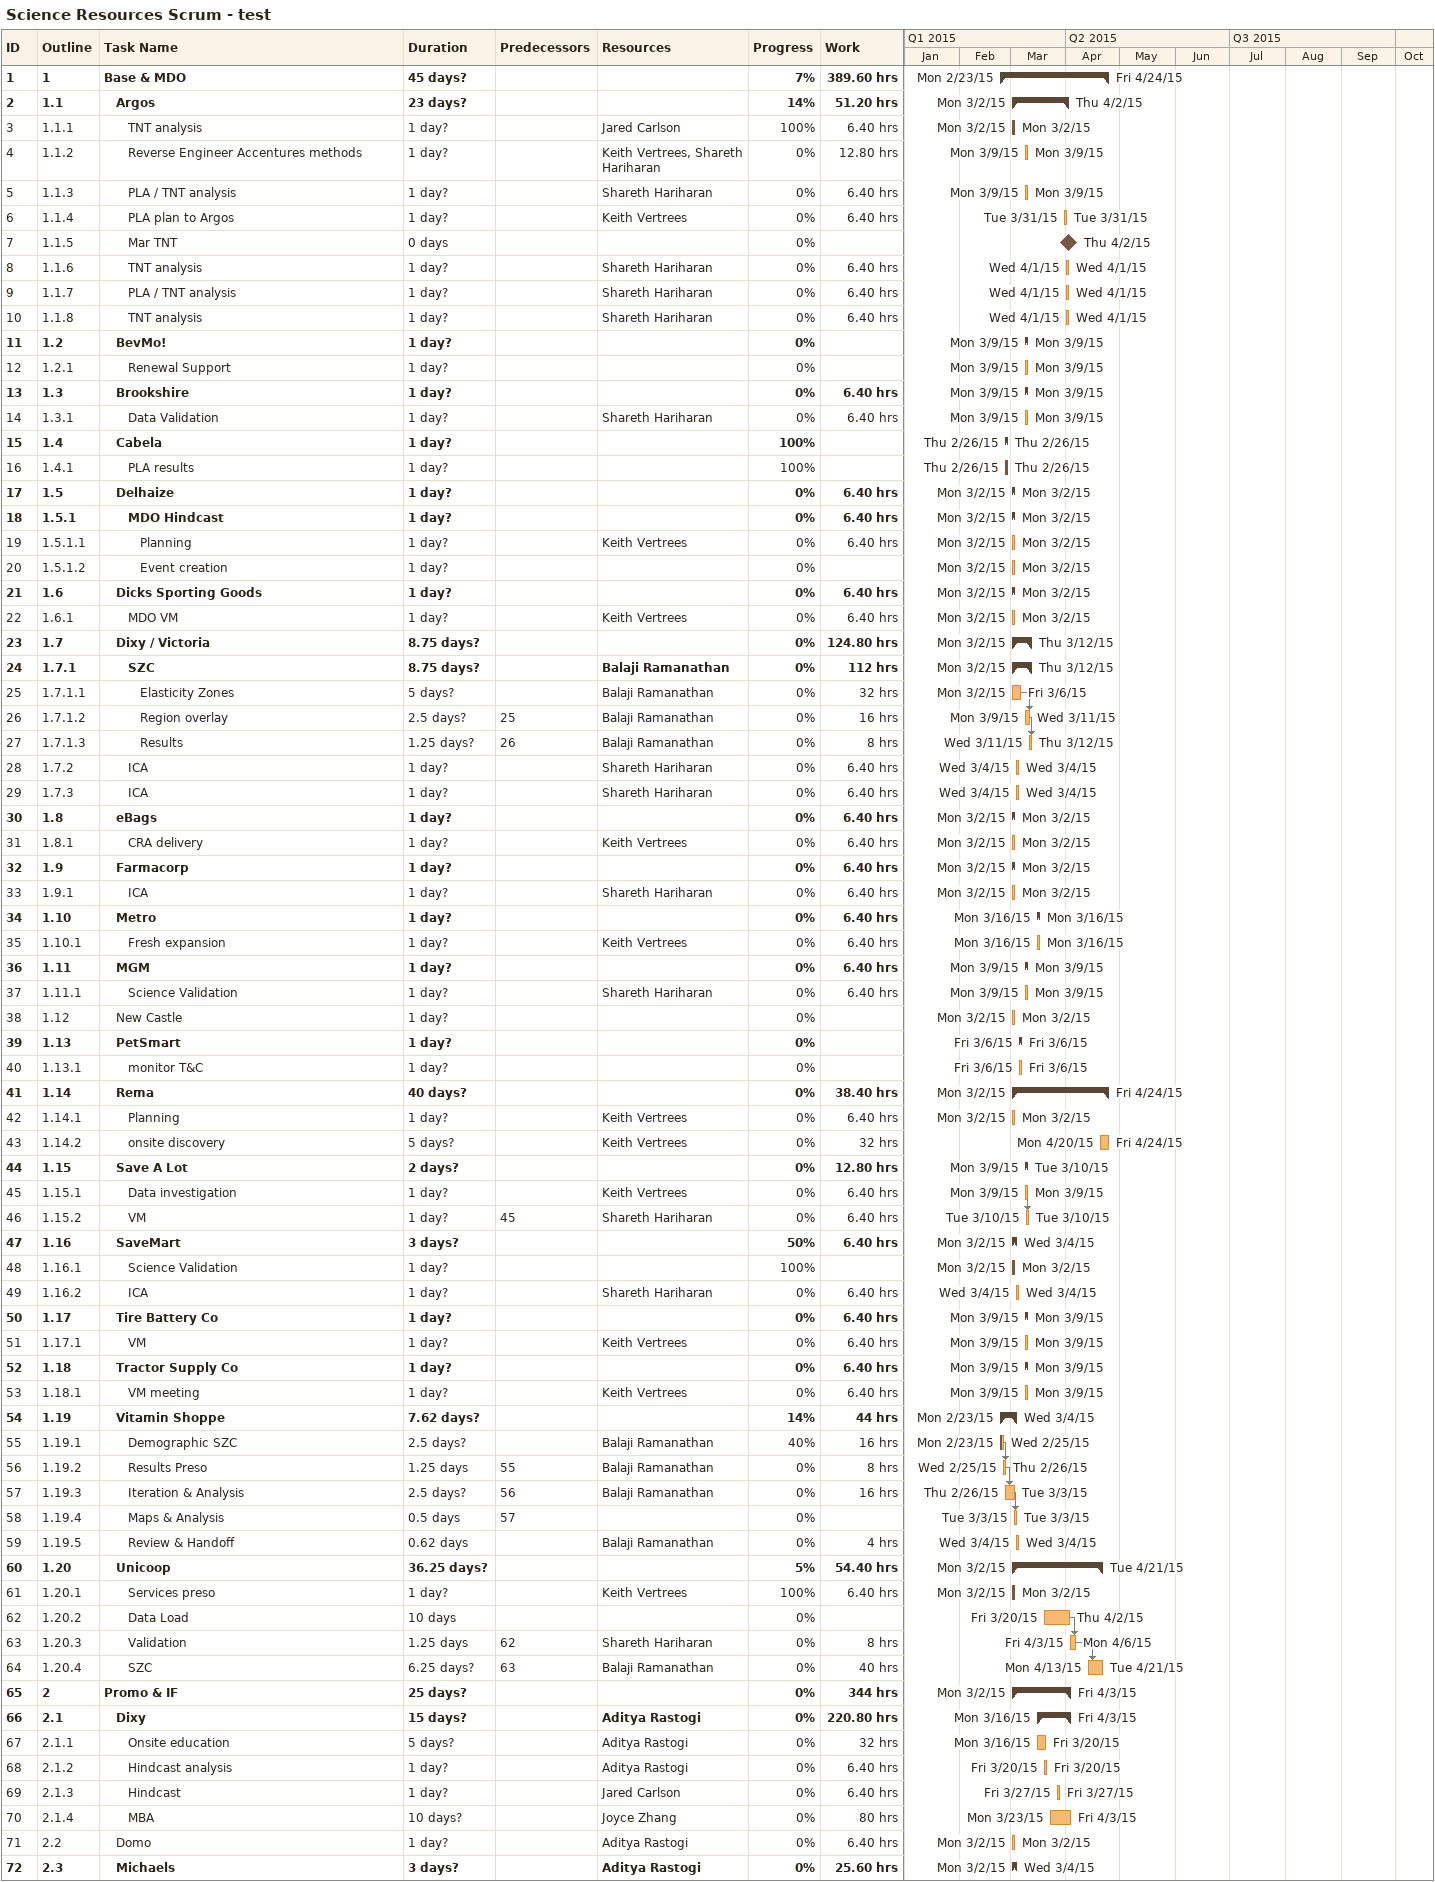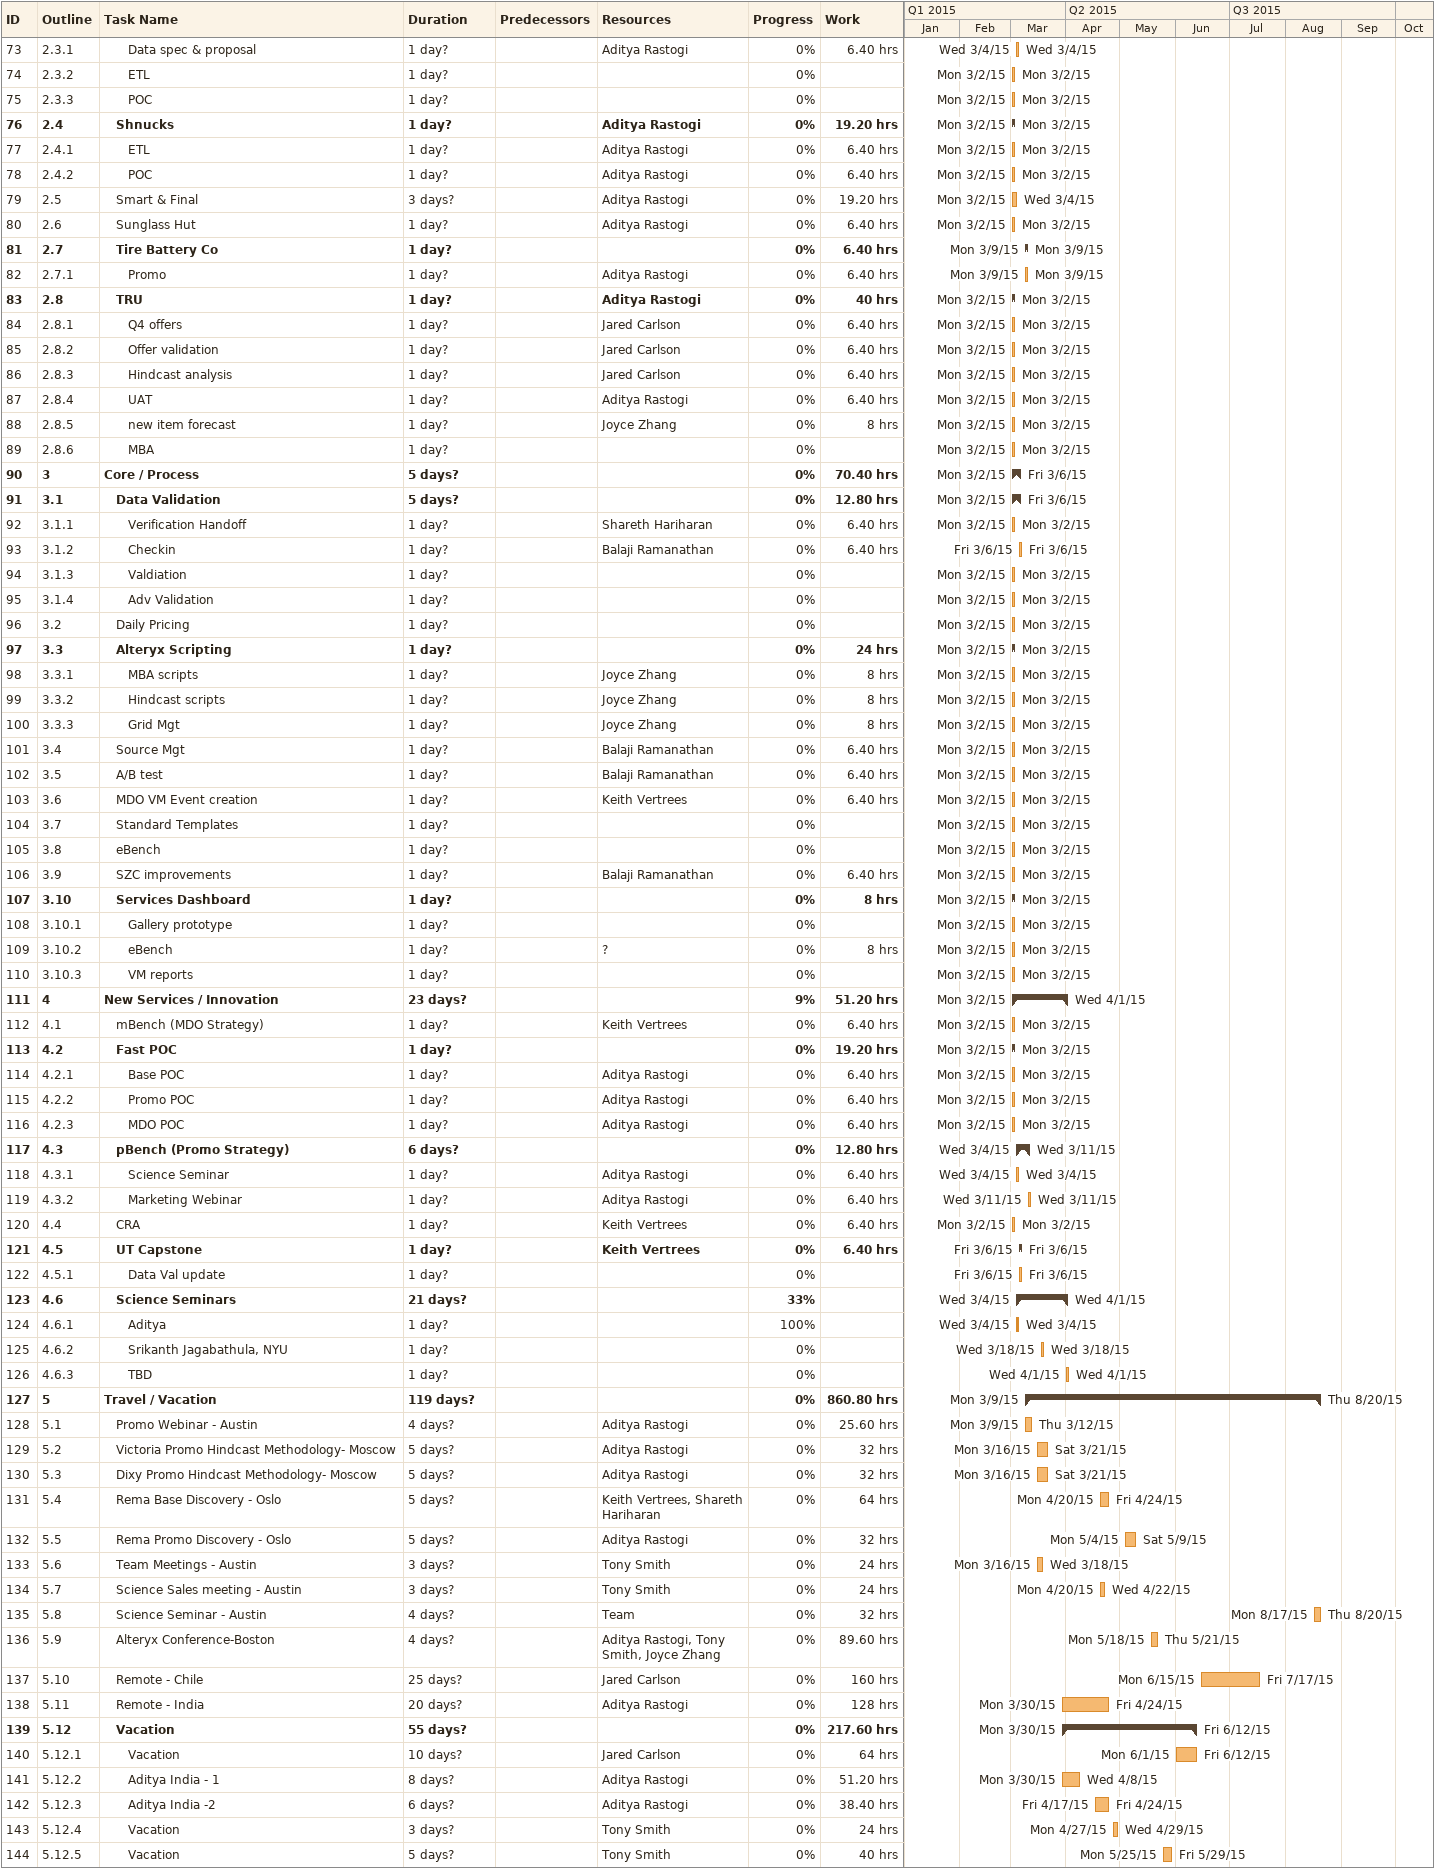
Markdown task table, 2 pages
Science Resources Scrum - test

| ID | WBS | Task | Duration | Start | Finish | Predecessors | Resources | % complete | Work (h) |
|---|---|---|---|---|---|---|---|---|---|
| 1 | 1 | **Base & MDO** | 45d? | 2015-02-23 | 2015-04-24 |  |  | 7 | 389.60 |
| 2 | 1.1 | **Argos** | 23d? | 2015-03-02 | 2015-04-02 |  |  | 14 | 51.20 |
| 3 | 1.1.1 | TNT analysis | 1d? | 2015-03-02 | 2015-03-02 |  | Jared Carlson | 100 | 6.40 |
| 4 | 1.1.2 | Reverse Engineer Accentures methods | 1d? | 2015-03-09 | 2015-03-09 |  | Keith Vertrees, Shareth Hariharan | 0 | 12.80 |
| 5 | 1.1.3 | PLA / TNT analysis | 1d? | 2015-03-09 | 2015-03-09 |  | Shareth Hariharan | 0 | 6.40 |
| 6 | 1.1.4 | PLA plan to Argos | 1d? | 2015-03-31 | 2015-03-31 |  | Keith Vertrees | 0 | 6.40 |
| 7 | 1.1.5 | Mar TNT | 0d | 2015-04-02 | 2015-04-02 |  |  | 0 |  |
| 8 | 1.1.6 | TNT analysis | 1d? | 2015-04-01 | 2015-04-01 |  | Shareth Hariharan | 0 | 6.40 |
| 9 | 1.1.7 | PLA / TNT analysis | 1d? | 2015-04-01 | 2015-04-01 |  | Shareth Hariharan | 0 | 6.40 |
| 10 | 1.1.8 | TNT analysis | 1d? | 2015-04-01 | 2015-04-01 |  | Shareth Hariharan | 0 | 6.40 |
| 11 | 1.2 | **BevMo!** | 1d? | 2015-03-09 | 2015-03-09 |  |  | 0 |  |
| 12 | 1.2.1 | Renewal Support | 1d? | 2015-03-09 | 2015-03-09 |  |  | 0 |  |
| 13 | 1.3 | **Brookshire** | 1d? | 2015-03-09 | 2015-03-09 |  |  | 0 | 6.40 |
| 14 | 1.3.1 | Data Validation | 1d? | 2015-03-09 | 2015-03-09 |  | Shareth Hariharan | 0 | 6.40 |
| 15 | 1.4 | **Cabela** | 1d? | 2015-02-26 | 2015-02-26 |  |  | 100 |  |
| 16 | 1.4.1 | PLA results | 1d? | 2015-02-26 | 2015-02-26 |  |  | 100 |  |
| 17 | 1.5 | **Delhaize** | 1d? | 2015-03-02 | 2015-03-02 |  |  | 0 | 6.40 |
| 18 | 1.5.1 | **MDO Hindcast** | 1d? | 2015-03-02 | 2015-03-02 |  |  | 0 | 6.40 |
| 19 | 1.5.1.1 | Planning | 1d? | 2015-03-02 | 2015-03-02 |  | Keith Vertrees | 0 | 6.40 |
| 20 | 1.5.1.2 | Event creation | 1d? | 2015-03-02 | 2015-03-02 |  |  | 0 |  |
| 21 | 1.6 | **Dicks Sporting Goods** | 1d? | 2015-03-02 | 2015-03-02 |  |  | 0 | 6.40 |
| 22 | 1.6.1 | MDO VM | 1d? | 2015-03-02 | 2015-03-02 |  | Keith Vertrees | 0 | 6.40 |
| 23 | 1.7 | **Dixy / Victoria** | 8.75d? | 2015-03-02 | 2015-03-12 |  |  | 0 | 124.80 |
| 24 | 1.7.1 | **SZC** | 8.75d? | 2015-03-02 | 2015-03-12 |  | Balaji Ramanathan | 0 | 112 |
| 25 | 1.7.1.1 | Elasticity Zones | 5d? | 2015-03-02 | 2015-03-06 |  | Balaji Ramanathan | 0 | 32 |
| 26 | 1.7.1.2 | Region overlay | 2.5d? | 2015-03-09 | 2015-03-11 | 25 | Balaji Ramanathan | 0 | 16 |
| 27 | 1.7.1.3 | Results | 1.25d? | 2015-03-11 | 2015-03-12 | 26 | Balaji Ramanathan | 0 | 8 |
| 28 | 1.7.2 | ICA | 1d? | 2015-03-04 | 2015-03-04 |  | Shareth Hariharan | 0 | 6.40 |
| 29 | 1.7.3 | ICA | 1d? | 2015-03-04 | 2015-03-04 |  | Shareth Hariharan | 0 | 6.40 |
| 30 | 1.8 | **eBags** | 1d? | 2015-03-02 | 2015-03-02 |  |  | 0 | 6.40 |
| 31 | 1.8.1 | CRA delivery | 1d? | 2015-03-02 | 2015-03-02 |  | Keith Vertrees | 0 | 6.40 |
| 32 | 1.9 | **Farmacorp** | 1d? | 2015-03-02 | 2015-03-02 |  |  | 0 | 6.40 |
| 33 | 1.9.1 | ICA | 1d? | 2015-03-02 | 2015-03-02 |  | Shareth Hariharan | 0 | 6.40 |
| 34 | 1.10 | **Metro** | 1d? | 2015-03-16 | 2015-03-16 |  |  | 0 | 6.40 |
| 35 | 1.10.1 | Fresh expansion | 1d? | 2015-03-16 | 2015-03-16 |  | Keith Vertrees | 0 | 6.40 |
| 36 | 1.11 | **MGM** | 1d? | 2015-03-09 | 2015-03-09 |  |  | 0 | 6.40 |
| 37 | 1.11.1 | Science Validation | 1d? | 2015-03-09 | 2015-03-09 |  | Shareth Hariharan | 0 | 6.40 |
| 38 | 1.12 | New Castle | 1d? | 2015-03-02 | 2015-03-02 |  |  | 0 |  |
| 39 | 1.13 | **PetSmart** | 1d? | 2015-03-06 | 2015-03-06 |  |  | 0 |  |
| 40 | 1.13.1 | monitor T&C | 1d? | 2015-03-06 | 2015-03-06 |  |  | 0 |  |
| 41 | 1.14 | **Rema** | 40d? | 2015-03-02 | 2015-04-24 |  |  | 0 | 38.40 |
| 42 | 1.14.1 | Planning | 1d? | 2015-03-02 | 2015-03-02 |  | Keith Vertrees | 0 | 6.40 |
| 43 | 1.14.2 | onsite discovery | 5d? | 2015-04-20 | 2015-04-24 |  | Keith Vertrees | 0 | 32 |
| 44 | 1.15 | **Save A Lot** | 2d? | 2015-03-09 | 2015-03-10 |  |  | 0 | 12.80 |
| 45 | 1.15.1 | Data investigation | 1d? | 2015-03-09 | 2015-03-09 |  | Keith Vertrees | 0 | 6.40 |
| 46 | 1.15.2 | VM | 1d? | 2015-03-10 | 2015-03-10 | 45 | Shareth Hariharan | 0 | 6.40 |
| 47 | 1.16 | **SaveMart** | 3d? | 2015-03-02 | 2015-03-04 |  |  | 50 | 6.40 |
| 48 | 1.16.1 | Science Validation | 1d? | 2015-03-02 | 2015-03-02 |  |  | 100 |  |
| 49 | 1.16.2 | ICA | 1d? | 2015-03-04 | 2015-03-04 |  | Shareth Hariharan | 0 | 6.40 |
| 50 | 1.17 | **Tire Battery Co** | 1d? | 2015-03-09 | 2015-03-09 |  |  | 0 | 6.40 |
| 51 | 1.17.1 | VM | 1d? | 2015-03-09 | 2015-03-09 |  | Keith Vertrees | 0 | 6.40 |
| 52 | 1.18 | **Tractor Supply Co** | 1d? | 2015-03-09 | 2015-03-09 |  |  | 0 | 6.40 |
| 53 | 1.18.1 | VM meeting | 1d? | 2015-03-09 | 2015-03-09 |  | Keith Vertrees | 0 | 6.40 |
| 54 | 1.19 | **Vitamin Shoppe** | 7.62d? | 2015-02-23 | 2015-03-04 |  |  | 14 | 44 |
| 55 | 1.19.1 | Demographic SZC | 2.5d? | 2015-02-23 | 2015-02-25 |  | Balaji Ramanathan | 40 | 16 |
| 56 | 1.19.2 | Results Preso | 1.25d | 2015-02-25 | 2015-02-26 | 55 | Balaji Ramanathan | 0 | 8 |
| 57 | 1.19.3 | Iteration & Analysis | 2.5d? | 2015-02-26 | 2015-03-03 | 56 | Balaji Ramanathan | 0 | 16 |
| 58 | 1.19.4 | Maps & Analysis | 0.5d | 2015-03-03 | 2015-03-03 | 57 |  | 0 |  |
| 59 | 1.19.5 | Review & Handoff | 0.62d | 2015-03-04 | 2015-03-04 |  | Balaji Ramanathan | 0 | 4 |
| 60 | 1.20 | **Unicoop** | 36.25d? | 2015-03-02 | 2015-04-21 |  |  | 5 | 54.40 |
| 61 | 1.20.1 | Services preso | 1d? | 2015-03-02 | 2015-03-02 |  | Keith Vertrees | 100 | 6.40 |
| 62 | 1.20.2 | Data Load | 10d | 2015-03-20 | 2015-04-02 |  |  | 0 |  |
| 63 | 1.20.3 | Validation | 1.25d | 2015-04-03 | 2015-04-06 | 62 | Shareth Hariharan | 0 | 8 |
| 64 | 1.20.4 | SZC | 6.25d? | 2015-04-13 | 2015-04-21 | 63 | Balaji Ramanathan | 0 | 40 |
| 65 | 2 | **Promo & IF** | 25d? | 2015-03-02 | 2015-04-03 |  |  | 0 | 344 |
| 66 | 2.1 | **Dixy** | 15d? | 2015-03-16 | 2015-04-03 |  | Aditya Rastogi | 0 | 220.80 |
| 67 | 2.1.1 | Onsite education | 5d? | 2015-03-16 | 2015-03-20 |  | Aditya Rastogi | 0 | 32 |
| 68 | 2.1.2 | Hindcast analysis | 1d? | 2015-03-20 | 2015-03-20 |  | Aditya Rastogi | 0 | 6.40 |
| 69 | 2.1.3 | Hindcast | 1d? | 2015-03-27 | 2015-03-27 |  | Jared Carlson | 0 | 6.40 |
| 70 | 2.1.4 | MBA | 10d? | 2015-03-23 | 2015-04-03 |  | Joyce Zhang | 0 | 80 |
| 71 | 2.2 | Domo | 1d? | 2015-03-02 | 2015-03-02 |  | Aditya Rastogi | 0 | 6.40 |
| 72 | 2.3 | **Michaels** | 3d? | 2015-03-02 | 2015-03-04 |  | Aditya Rastogi | 0 | 25.60 |
| 73 | 2.3.1 | Data spec & proposal | 1d? | 2015-03-04 | 2015-03-04 |  | Aditya Rastogi | 0 | 6.40 |
| 74 | 2.3.2 | ETL | 1d? | 2015-03-02 | 2015-03-02 |  |  | 0 |  |
| 75 | 2.3.3 | POC | 1d? | 2015-03-02 | 2015-03-02 |  |  | 0 |  |
| 76 | 2.4 | **Shnucks** | 1d? | 2015-03-02 | 2015-03-02 |  | Aditya Rastogi | 0 | 19.20 |
| 77 | 2.4.1 | ETL | 1d? | 2015-03-02 | 2015-03-02 |  | Aditya Rastogi | 0 | 6.40 |
| 78 | 2.4.2 | POC | 1d? | 2015-03-02 | 2015-03-02 |  | Aditya Rastogi | 0 | 6.40 |
| 79 | 2.5 | Smart & Final | 3d? | 2015-03-02 | 2015-03-04 |  | Aditya Rastogi | 0 | 19.20 |
| 80 | 2.6 | Sunglass Hut | 1d? | 2015-03-02 | 2015-03-02 |  | Aditya Rastogi | 0 | 6.40 |
| 81 | 2.7 | **Tire Battery Co** | 1d? | 2015-03-09 | 2015-03-09 |  |  | 0 | 6.40 |
| 82 | 2.7.1 | Promo | 1d? | 2015-03-09 | 2015-03-09 |  | Aditya Rastogi | 0 | 6.40 |
| 83 | 2.8 | **TRU** | 1d? | 2015-03-02 | 2015-03-02 |  | Aditya Rastogi | 0 | 40 |
| 84 | 2.8.1 | Q4 offers | 1d? | 2015-03-02 | 2015-03-02 |  | Jared Carlson | 0 | 6.40 |
| 85 | 2.8.2 | Offer validation | 1d? | 2015-03-02 | 2015-03-02 |  | Jared Carlson | 0 | 6.40 |
| 86 | 2.8.3 | Hindcast analysis | 1d? | 2015-03-02 | 2015-03-02 |  | Jared Carlson | 0 | 6.40 |
| 87 | 2.8.4 | UAT | 1d? | 2015-03-02 | 2015-03-02 |  | Aditya Rastogi | 0 | 6.40 |
| 88 | 2.8.5 | new item forecast | 1d? | 2015-03-02 | 2015-03-02 |  | Joyce Zhang | 0 | 8 |
| 89 | 2.8.6 | MBA | 1d? | 2015-03-02 | 2015-03-02 |  |  | 0 |  |
| 90 | 3 | **Core / Process** | 5d? | 2015-03-02 | 2015-03-06 |  |  | 0 | 70.40 |
| 91 | 3.1 | **Data Validation** | 5d? | 2015-03-02 | 2015-03-06 |  |  | 0 | 12.80 |
| 92 | 3.1.1 | Verification Handoff | 1d? | 2015-03-02 | 2015-03-02 |  | Shareth Hariharan | 0 | 6.40 |
| 93 | 3.1.2 | Checkin | 1d? | 2015-03-06 | 2015-03-06 |  | Balaji Ramanathan | 0 | 6.40 |
| 94 | 3.1.3 | Valdiation | 1d? | 2015-03-02 | 2015-03-02 |  |  | 0 |  |
| 95 | 3.1.4 | Adv Validation | 1d? | 2015-03-02 | 2015-03-02 |  |  | 0 |  |
| 96 | 3.2 | Daily Pricing | 1d? | 2015-03-02 | 2015-03-02 |  |  | 0 |  |
| 97 | 3.3 | **Alteryx Scripting** | 1d? | 2015-03-02 | 2015-03-02 |  |  | 0 | 24 |
| 98 | 3.3.1 | MBA scripts | 1d? | 2015-03-02 | 2015-03-02 |  | Joyce Zhang | 0 | 8 |
| 99 | 3.3.2 | Hindcast scripts | 1d? | 2015-03-02 | 2015-03-02 |  | Joyce Zhang | 0 | 8 |
| 100 | 3.3.3 | Grid Mgt | 1d? | 2015-03-02 | 2015-03-02 |  | Joyce Zhang | 0 | 8 |
| 101 | 3.4 | Source Mgt | 1d? | 2015-03-02 | 2015-03-02 |  | Balaji Ramanathan | 0 | 6.40 |
| 102 | 3.5 | A/B test | 1d? | 2015-03-02 | 2015-03-02 |  | Balaji Ramanathan | 0 | 6.40 |
| 103 | 3.6 | MDO VM Event creation | 1d? | 2015-03-02 | 2015-03-02 |  | Keith Vertrees | 0 | 6.40 |
| 104 | 3.7 | Standard Templates | 1d? | 2015-03-02 | 2015-03-02 |  |  | 0 |  |
| 105 | 3.8 | eBench | 1d? | 2015-03-02 | 2015-03-02 |  |  | 0 |  |
| 106 | 3.9 | SZC improvements | 1d? | 2015-03-02 | 2015-03-02 |  | Balaji Ramanathan | 0 | 6.40 |
| 107 | 3.10 | **Services Dashboard** | 1d? | 2015-03-02 | 2015-03-02 |  |  | 0 | 8 |
| 108 | 3.10.1 | Gallery prototype | 1d? | 2015-03-02 | 2015-03-02 |  |  | 0 |  |
| 109 | 3.10.2 | eBench | 1d? | 2015-03-02 | 2015-03-02 |  | ? | 0 | 8 |
| 110 | 3.10.3 | VM reports | 1d? | 2015-03-02 | 2015-03-02 |  |  | 0 |  |
| 111 | 4 | **New Services / Innovation** | 23d? | 2015-03-02 | 2015-04-01 |  |  | 9 | 51.20 |
| 112 | 4.1 | mBench (MDO Strategy) | 1d? | 2015-03-02 | 2015-03-02 |  | Keith Vertrees | 0 | 6.40 |
| 113 | 4.2 | **Fast POC** | 1d? | 2015-03-02 | 2015-03-02 |  |  | 0 | 19.20 |
| 114 | 4.2.1 | Base POC | 1d? | 2015-03-02 | 2015-03-02 |  | Aditya Rastogi | 0 | 6.40 |
| 115 | 4.2.2 | Promo POC | 1d? | 2015-03-02 | 2015-03-02 |  | Aditya Rastogi | 0 | 6.40 |
| 116 | 4.2.3 | MDO POC | 1d? | 2015-03-02 | 2015-03-02 |  | Aditya Rastogi | 0 | 6.40 |
| 117 | 4.3 | **pBench (Promo Strategy)** | 6d? | 2015-03-04 | 2015-03-11 |  |  | 0 | 12.80 |
| 118 | 4.3.1 | Science Seminar | 1d? | 2015-03-04 | 2015-03-04 |  | Aditya Rastogi | 0 | 6.40 |
| 119 | 4.3.2 | Marketing Webinar | 1d? | 2015-03-11 | 2015-03-11 |  | Aditya Rastogi | 0 | 6.40 |
| 120 | 4.4 | CRA | 1d? | 2015-03-02 | 2015-03-02 |  | Keith Vertrees | 0 | 6.40 |
| 121 | 4.5 | **UT Capstone** | 1d? | 2015-03-06 | 2015-03-06 |  | Keith Vertrees | 0 | 6.40 |
| 122 | 4.5.1 | Data Val update | 1d? | 2015-03-06 | 2015-03-06 |  |  | 0 |  |
| 123 | 4.6 | **Science Seminars** | 21d? | 2015-03-04 | 2015-04-01 |  |  | 33 |  |
| 124 | 4.6.1 | Aditya | 1d? | 2015-03-04 | 2015-03-04 |  |  | 100 |  |
| 125 | 4.6.2 | Srikanth Jagabathula, NYU | 1d? | 2015-03-18 | 2015-03-18 |  |  | 0 |  |
| 126 | 4.6.3 | TBD | 1d? | 2015-04-01 | 2015-04-01 |  |  | 0 |  |
| 127 | 5 | **Travel / Vacation** | 119d? | 2015-03-09 | 2015-08-20 |  |  | 0 | 860.80 |
| 128 | 5.1 | Promo Webinar - Austin | 4d? | 2015-03-09 | 2015-03-12 |  | Aditya Rastogi | 0 | 25.60 |
| 129 | 5.2 | Victoria Promo Hindcast Methodology- Moscow | 5d? | 2015-03-16 | 2015-03-21 |  | Aditya Rastogi | 0 | 32 |
| 130 | 5.3 | Dixy Promo Hindcast Methodology- Moscow | 5d? | 2015-03-16 | 2015-03-21 |  | Aditya Rastogi | 0 | 32 |
| 131 | 5.4 | Rema Base Discovery - Oslo | 5d? | 2015-04-20 | 2015-04-24 |  | Keith Vertrees, Shareth Hariharan | 0 | 64 |
| 132 | 5.5 | Rema Promo Discovery - Oslo | 5d? | 2015-05-04 | 2015-05-09 |  | Aditya Rastogi | 0 | 32 |
| 133 | 5.6 | Team Meetings - Austin | 3d? | 2015-03-16 | 2015-03-18 |  | Tony Smith | 0 | 24 |
| 134 | 5.7 | Science Sales meeting - Austin | 3d? | 2015-04-20 | 2015-04-22 |  | Tony Smith | 0 | 24 |
| 135 | 5.8 | Science Seminar - Austin | 4d? | 2015-08-17 | 2015-08-20 |  | Team | 0 | 32 |
| 136 | 5.9 | Alteryx Conference-Boston | 4d? | 2015-05-18 | 2015-05-21 |  | Aditya Rastogi, Tony Smith, Joyce Zhang | 0 | 89.60 |
| 137 | 5.10 | Remote - Chile | 25d? | 2015-06-15 | 2015-07-17 |  | Jared Carlson | 0 | 160 |
| 138 | 5.11 | Remote - India | 20d? | 2015-03-30 | 2015-04-24 |  | Aditya Rastogi | 0 | 128 |
| 139 | 5.12 | **Vacation** | 55d? | 2015-03-30 | 2015-06-12 |  |  | 0 | 217.60 |
| 140 | 5.12.1 | Vacation | 10d? | 2015-06-01 | 2015-06-12 |  | Jared Carlson | 0 | 64 |
| 141 | 5.12.2 | Aditya India - 1 | 8d? | 2015-03-30 | 2015-04-08 |  | Aditya Rastogi | 0 | 51.20 |
| 142 | 5.12.3 | Aditya India -2 | 6d? | 2015-04-17 | 2015-04-24 |  | Aditya Rastogi | 0 | 38.40 |
| 143 | 5.12.4 | Vacation | 3d? | 2015-04-27 | 2015-04-29 |  | Tony Smith | 0 | 24 |
| 144 | 5.12.5 | Vacation | 5d? | 2015-05-25 | 2015-05-29 |  | Tony Smith | 0 | 40 |
